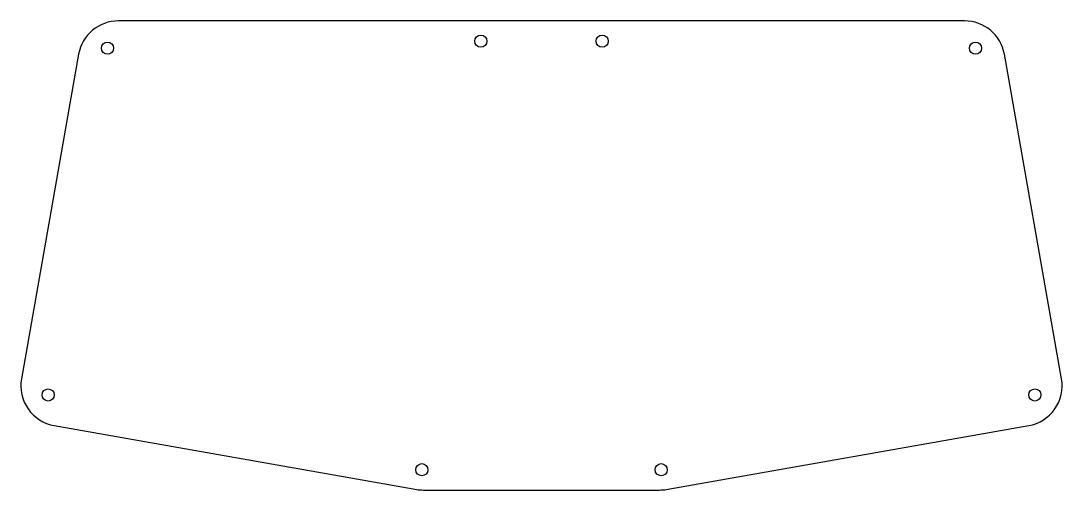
# Model space of a CAD drawing. Header units: millimetres. Extents: x -129 to 129, y 235 to 351.
import ezdxf

# ---------------------------------------------------------------- set-up
doc = ezdxf.new("R2010")
doc.units = ezdxf.units.MM
doc.layers.get('0').update_dxf_attribs({"linetype": 'CONTINUOUS'})

msp = doc.modelspace()

# ---------------------------------------------------------------- linework, layer by layer
msp.add_lwpolyline([(-120.35, 250.69), (-31.72, 235.06, 0.043661), (-28.25, 234.76), (0, 234.76), (28.25, 234.76, 0.043661), (31.72, 235.06), (120.35, 250.69, 0.414214), (128.46, 262.27), (114.34, 342.34, 0.36397), (104.49, 350.6), (0, 350.6), (-104.49, 350.6, 0.36397), (-114.34, 342.34), (-128.46, 262.27, 0.414214)], format="xyb", close=True)
for centre in [(-107.22, 343.85), (-15, 345.6), (15, 345.6), (107.22, 343.85), (-121.86, 258.26), (121.86, 258.26), (-29.56, 239.8), (29.56, 239.8)]:
    msp.add_circle(centre, 1.5)

doc.saveas('drawing.dxf')
